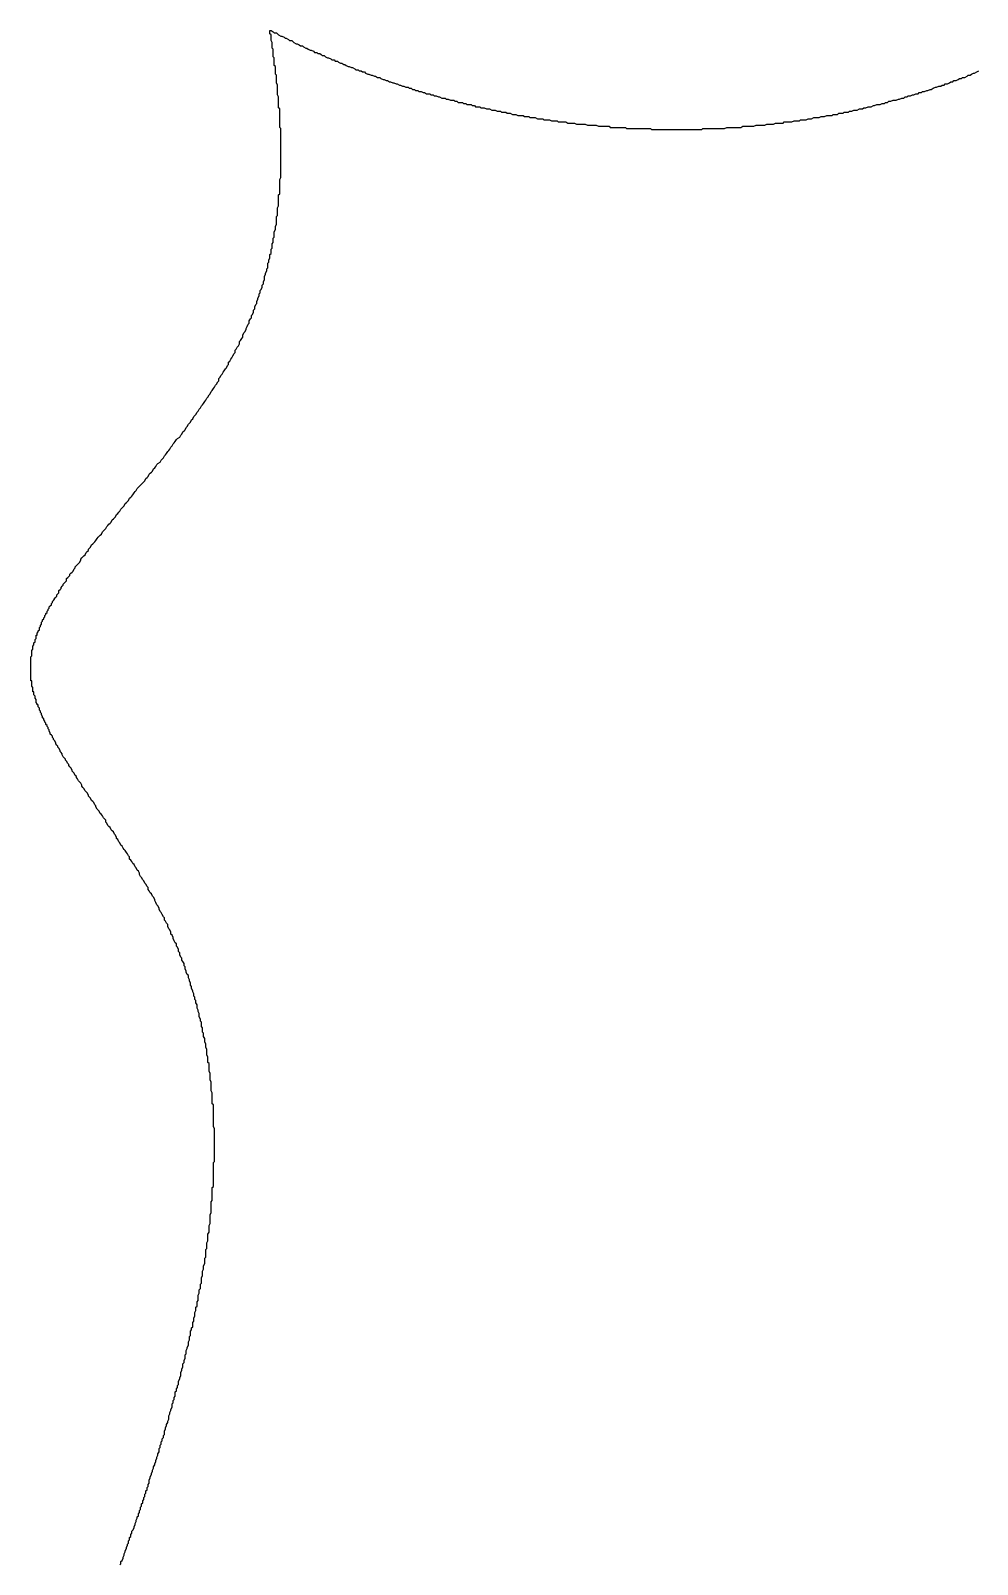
# Model space of a CAD drawing. Header units: millimetres. Extents: x 111 to 2999, y 81 to 1941.
# Drawn here: x 1022.83 to 1031.53, y 1341.13 to 1355.23 of the extents above; entities that cross this region are included whole.
import ezdxf

# ---------------------------------------------------------------- set-up
doc = ezdxf.new("R2010")
doc.units = ezdxf.units.MM

msp = doc.modelspace()

# ---------------------------------------------------------------- linework, layer by layer
msp.add_polyline3d([(1023.65, 1341.123, 0), (1023.66, 1341.133, 0), (1023.66, 1341.153, 0), (1023.67, 1341.163, 0), (1023.68, 1341.183, 0), (1023.68, 1341.193, 0), (1023.69, 1341.213, 0), (1023.69, 1341.223, 0), (1023.7, 1341.243, 0), (1023.7, 1341.253, 0), (1023.71, 1341.273, 0), (1023.71, 1341.283, 0), (1023.72, 1341.303, 0), (1023.72, 1341.313, 0), (1023.73, 1341.323, 0), (1023.73, 1341.343, 0), (1023.74, 1341.353, 0), (1023.74, 1341.373, 0), (1023.75, 1341.383, 0), (1023.75, 1341.403, 0), (1023.76, 1341.413, 0), (1023.76, 1341.433, 0), (1023.77, 1341.443, 0), (1023.78, 1341.463, 0), (1023.78, 1341.473, 0), (1023.79, 1341.493, 0), (1023.79, 1341.503, 0), (1023.8, 1341.523, 0), (1023.8, 1341.533, 0), (1023.81, 1341.553, 0), (1023.81, 1341.563, 0), (1023.82, 1341.573, 0), (1023.82, 1341.593, 0), (1023.83, 1341.603, 0), (1023.83, 1341.623, 0), (1023.84, 1341.633, 0), (1023.84, 1341.653, 0), (1023.85, 1341.663, 0), (1023.85, 1341.683, 0), (1023.86, 1341.693, 0), (1023.86, 1341.713, 0), (1023.87, 1341.723, 0), (1023.87, 1341.743, 0), (1023.88, 1341.753, 0), (1023.88, 1341.773, 0), (1023.89, 1341.783, 0), (1023.89, 1341.803, 0), (1023.9, 1341.813, 0), (1023.9, 1341.833, 0), (1023.91, 1341.843, 0), (1023.91, 1341.863, 0), (1023.92, 1341.873, 0), (1023.92, 1341.893, 0), (1023.92, 1341.903, 0), (1023.93, 1341.923, 0), (1023.93, 1341.933, 0), (1023.94, 1341.953, 0), (1023.94, 1341.963, 0), (1023.95, 1341.983, 0), (1023.95, 1341.993, 0), (1023.96, 1342.013, 0), (1023.96, 1342.023, 0), (1023.97, 1342.043, 0), (1023.97, 1342.053, 0), (1023.98, 1342.073, 0), (1023.98, 1342.083, 0), (1023.99, 1342.103, 0), (1023.99, 1342.113, 0), (1024, 1342.133, 0), (1024, 1342.143, 0), (1024.01, 1342.163, 0), (1024.01, 1342.173, 0), (1024.01, 1342.193, 0), (1024.02, 1342.203, 0), (1024.02, 1342.223, 0), (1024.03, 1342.233, 0), (1024.03, 1342.253, 0), (1024.04, 1342.263, 0), (1024.04, 1342.283, 0), (1024.05, 1342.293, 0), (1024.05, 1342.313, 0), (1024.06, 1342.323, 0), (1024.06, 1342.343, 0), (1024.06, 1342.353, 0), (1024.07, 1342.373, 0), (1024.07, 1342.383, 0), (1024.08, 1342.403, 0), (1024.08, 1342.413, 0), (1024.09, 1342.433, 0), (1024.09, 1342.443, 0), (1024.1, 1342.463, 0), (1024.1, 1342.483, 0), (1024.1, 1342.493, 0), (1024.11, 1342.513, 0), (1024.11, 1342.523, 0), (1024.12, 1342.543, 0), (1024.12, 1342.553, 0), (1024.13, 1342.573, 0), (1024.13, 1342.583, 0), (1024.13, 1342.603, 0), (1024.14, 1342.613, 0), (1024.14, 1342.633, 0), (1024.15, 1342.643, 0), (1024.15, 1342.663, 0), (1024.16, 1342.673, 0), (1024.16, 1342.693, 0), (1024.16, 1342.713, 0), (1024.17, 1342.723, 0), (1024.17, 1342.743, 0), (1024.18, 1342.753, 0), (1024.18, 1342.773, 0), (1024.19, 1342.783, 0), (1024.19, 1342.803, 0), (1024.19, 1342.813, 0), (1024.2, 1342.833, 0), (1024.2, 1342.843, 0), (1024.21, 1342.863, 0), (1024.21, 1342.883, 0), (1024.21, 1342.893, 0), (1024.22, 1342.913, 0), (1024.22, 1342.923, 0), (1024.23, 1342.943, 0), (1024.23, 1342.953, 0), (1024.23, 1342.973, 0), (1024.24, 1342.983, 0), (1024.24, 1343.003, 0), (1024.25, 1343.023, 0), (1024.25, 1343.033, 0), (1024.25, 1343.053, 0), (1024.26, 1343.063, 0), (1024.26, 1343.083, 0), (1024.26, 1343.093, 0), (1024.27, 1343.113, 0), (1024.27, 1343.123, 0), (1024.28, 1343.143, 0), (1024.28, 1343.163, 0), (1024.28, 1343.173, 0), (1024.29, 1343.193, 0), (1024.29, 1343.203, 0), (1024.29, 1343.223, 0), (1024.3, 1343.233, 0), (1024.3, 1343.253, 0), (1024.3, 1343.273, 0), (1024.31, 1343.283, 0), (1024.31, 1343.303, 0), (1024.32, 1343.313, 0), (1024.32, 1343.333, 0), (1024.32, 1343.353, 0), (1024.33, 1343.363, 0), (1024.33, 1343.383, 0), (1024.33, 1343.393, 0), (1024.34, 1343.413, 0), (1024.34, 1343.423, 0), (1024.34, 1343.443, 0), (1024.35, 1343.463, 0), (1024.35, 1343.473, 0), (1024.35, 1343.493, 0), (1024.36, 1343.503, 0), (1024.36, 1343.523, 0), (1024.36, 1343.543, 0), (1024.37, 1343.553, 0), (1024.37, 1343.573, 0), (1024.37, 1343.583, 0), (1024.37, 1343.603, 0), (1024.38, 1343.623, 0), (1024.38, 1343.633, 0), (1024.38, 1343.653, 0), (1024.39, 1343.663, 0), (1024.39, 1343.683, 0), (1024.39, 1343.703, 0), (1024.4, 1343.713, 0), (1024.4, 1343.733, 0), (1024.4, 1343.743, 0), (1024.4, 1343.763, 0), (1024.41, 1343.783, 0), (1024.41, 1343.793, 0), (1024.41, 1343.813, 0), (1024.41, 1343.823, 0), (1024.42, 1343.843, 0), (1024.42, 1343.863, 0), (1024.42, 1343.873, 0), (1024.43, 1343.893, 0), (1024.43, 1343.903, 0), (1024.43, 1343.923, 0), (1024.43, 1343.943, 0), (1024.44, 1343.953, 0), (1024.44, 1343.973, 0), (1024.44, 1343.993, 0), (1024.44, 1344.003, 0), (1024.44, 1344.023, 0), (1024.45, 1344.033, 0), (1024.45, 1344.053, 0), (1024.45, 1344.073, 0), (1024.45, 1344.083, 0), (1024.46, 1344.103, 0), (1024.46, 1344.113, 0), (1024.46, 1344.133, 0), (1024.46, 1344.153, 0), (1024.46, 1344.163, 0), (1024.47, 1344.183, 0), (1024.47, 1344.203, 0), (1024.47, 1344.213, 0), (1024.47, 1344.233, 0), (1024.47, 1344.243, 0), (1024.48, 1344.263, 0), (1024.48, 1344.283, 0), (1024.48, 1344.293, 0), (1024.48, 1344.313, 0), (1024.48, 1344.333, 0), (1024.48, 1344.343, 0), (1024.49, 1344.363, 0), (1024.49, 1344.373, 0), (1024.49, 1344.393, 0), (1024.49, 1344.413, 0), (1024.49, 1344.423, 0), (1024.49, 1344.443, 0), (1024.49, 1344.463, 0), (1024.5, 1344.473, 0), (1024.5, 1344.493, 0), (1024.5, 1344.513, 0), (1024.5, 1344.523, 0), (1024.5, 1344.543, 0), (1024.5, 1344.553, 0), (1024.5, 1344.573, 0), (1024.5, 1344.593, 0), (1024.51, 1344.603, 0), (1024.51, 1344.623, 0), (1024.51, 1344.643, 0), (1024.51, 1344.653, 0), (1024.51, 1344.673, 0), (1024.51, 1344.693, 0), (1024.51, 1344.703, 0), (1024.51, 1344.723, 0), (1024.51, 1344.743, 0), (1024.51, 1344.753, 0), (1024.51, 1344.773, 0), (1024.51, 1344.783, 0), (1024.51, 1344.803, 0), (1024.51, 1344.823, 0), (1024.52, 1344.833, 0), (1024.52, 1344.853, 0), (1024.52, 1344.873, 0), (1024.52, 1344.883, 0), (1024.52, 1344.903, 0), (1024.52, 1344.923, 0), (1024.52, 1344.933, 0), (1024.52, 1344.953, 0), (1024.52, 1344.973, 0), (1024.52, 1344.983, 0), (1024.52, 1345.003, 0), (1024.52, 1345.023, 0), (1024.52, 1345.033, 0), (1024.52, 1345.053, 0), (1024.52, 1345.063, 0), (1024.52, 1345.083, 0), (1024.52, 1345.103, 0), (1024.52, 1345.113, 0), (1024.52, 1345.133, 0), (1024.51, 1345.153, 0), (1024.51, 1345.163, 0), (1024.51, 1345.183, 0), (1024.51, 1345.203, 0), (1024.51, 1345.213, 0), (1024.51, 1345.233, 0), (1024.51, 1345.253, 0), (1024.51, 1345.263, 0), (1024.51, 1345.283, 0), (1024.51, 1345.303, 0), (1024.51, 1345.313, 0), (1024.51, 1345.333, 0), (1024.51, 1345.353, 0), (1024.5, 1345.363, 0), (1024.5, 1345.383, 0), (1024.5, 1345.403, 0), (1024.5, 1345.413, 0), (1024.5, 1345.433, 0), (1024.5, 1345.453, 0), (1024.5, 1345.463, 0), (1024.49, 1345.483, 0), (1024.49, 1345.493, 0), (1024.49, 1345.513, 0), (1024.49, 1345.533, 0), (1024.49, 1345.543, 0), (1024.49, 1345.563, 0), (1024.48, 1345.583, 0), (1024.48, 1345.593, 0), (1024.48, 1345.613, 0), (1024.48, 1345.633, 0), (1024.48, 1345.643, 0), (1024.47, 1345.663, 0), (1024.47, 1345.683, 0), (1024.47, 1345.693, 0), (1024.47, 1345.713, 0), (1024.47, 1345.733, 0), (1024.46, 1345.743, 0), (1024.46, 1345.763, 0), (1024.46, 1345.783, 0), (1024.46, 1345.793, 0), (1024.45, 1345.813, 0), (1024.45, 1345.833, 0), (1024.45, 1345.843, 0), (1024.45, 1345.863, 0), (1024.44, 1345.883, 0), (1024.44, 1345.893, 0), (1024.44, 1345.913, 0), (1024.43, 1345.933, 0), (1024.43, 1345.943, 0), (1024.43, 1345.963, 0), (1024.42, 1345.983, 0), (1024.42, 1345.993, 0), (1024.42, 1346.013, 0), (1024.41, 1346.023, 0), (1024.41, 1346.043, 0), (1024.41, 1346.063, 0), (1024.4, 1346.073, 0), (1024.4, 1346.093, 0), (1024.4, 1346.113, 0), (1024.39, 1346.123, 0), (1024.39, 1346.143, 0), (1024.38, 1346.163, 0), (1024.38, 1346.173, 0), (1024.38, 1346.193, 0), (1024.37, 1346.213, 0), (1024.37, 1346.223, 0), (1024.36, 1346.243, 0), (1024.36, 1346.263, 0), (1024.36, 1346.273, 0), (1024.35, 1346.293, 0), (1024.35, 1346.313, 0), (1024.34, 1346.323, 0), (1024.34, 1346.343, 0), (1024.33, 1346.353, 0), (1024.33, 1346.373, 0), (1024.32, 1346.393, 0), (1024.32, 1346.403, 0), (1024.31, 1346.423, 0), (1024.31, 1346.443, 0), (1024.3, 1346.453, 0), (1024.3, 1346.473, 0), (1024.29, 1346.493, 0), (1024.29, 1346.503, 0), (1024.28, 1346.523, 0), (1024.28, 1346.543, 0), (1024.27, 1346.553, 0), (1024.26, 1346.573, 0), (1024.26, 1346.583, 0), (1024.25, 1346.603, 0), (1024.25, 1346.623, 0), (1024.24, 1346.633, 0), (1024.24, 1346.653, 0), (1024.23, 1346.673, 0), (1024.22, 1346.683, 0), (1024.22, 1346.703, 0), (1024.21, 1346.713, 0), (1024.2, 1346.733, 0), (1024.2, 1346.753, 0), (1024.19, 1346.763, 0), (1024.19, 1346.783, 0), (1024.18, 1346.803, 0), (1024.17, 1346.813, 0), (1024.17, 1346.833, 0), (1024.16, 1346.843, 0), (1024.15, 1346.863, 0), (1024.14, 1346.883, 0), (1024.14, 1346.893, 0), (1024.13, 1346.913, 0), (1024.12, 1346.923, 0), (1024.12, 1346.943, 0), (1024.11, 1346.963, 0), (1024.1, 1346.973, 0), (1024.09, 1346.993, 0), (1024.09, 1347.013, 0), (1024.08, 1347.023, 0), (1024.07, 1347.043, 0), (1024.06, 1347.053, 0), (1024.06, 1347.073, 0), (1024.05, 1347.083, 0), (1024.04, 1347.103, 0), (1024.03, 1347.123, 0), (1024.02, 1347.133, 0), (1024.01, 1347.153, 0), (1024.01, 1347.163, 0), (1024, 1347.183, 0), (1023.99, 1347.193, 0), (1023.98, 1347.213, 0), (1023.97, 1347.233, 0), (1023.97, 1347.243, 0), (1023.96, 1347.263, 0), (1023.95, 1347.273, 0), (1023.94, 1347.293, 0), (1023.93, 1347.303, 0), (1023.92, 1347.323, 0), (1023.91, 1347.333, 0), (1023.91, 1347.353, 0), (1023.9, 1347.363, 0), (1023.89, 1347.383, 0), (1023.88, 1347.393, 0), (1023.87, 1347.413, 0), (1023.86, 1347.423, 0), (1023.85, 1347.443, 0), (1023.84, 1347.453, 0), (1023.83, 1347.473, 0), (1023.83, 1347.483, 0), (1023.82, 1347.503, 0), (1023.81, 1347.513, 0), (1023.8, 1347.533, 0), (1023.79, 1347.543, 0), (1023.78, 1347.563, 0), (1023.77, 1347.573, 0), (1023.76, 1347.593, 0), (1023.75, 1347.603, 0), (1023.74, 1347.613, 0), (1023.74, 1347.633, 0), (1023.73, 1347.643, 0), (1023.72, 1347.663, 0), (1023.71, 1347.673, 0), (1023.7, 1347.693, 0), (1023.69, 1347.703, 0), (1023.68, 1347.713, 0), (1023.67, 1347.733, 0), (1023.66, 1347.743, 0), (1023.65, 1347.763, 0), (1023.64, 1347.773, 0), (1023.63, 1347.793, 0), (1023.62, 1347.803, 0), (1023.62, 1347.813, 0), (1023.61, 1347.833, 0), (1023.6, 1347.843, 0), (1023.59, 1347.863, 0), (1023.58, 1347.873, 0), (1023.57, 1347.883, 0), (1023.56, 1347.903, 0), (1023.55, 1347.913, 0), (1023.54, 1347.923, 0), (1023.53, 1347.943, 0), (1023.52, 1347.953, 0), (1023.52, 1347.973, 0), (1023.51, 1347.983, 0), (1023.5, 1347.993, 0), (1023.49, 1348.013, 0), (1023.48, 1348.023, 0), (1023.47, 1348.033, 0), (1023.46, 1348.053, 0), (1023.45, 1348.063, 0), (1023.44, 1348.073, 0), (1023.43, 1348.093, 0), (1023.43, 1348.103, 0), (1023.42, 1348.113, 0), (1023.41, 1348.133, 0), (1023.4, 1348.143, 0), (1023.39, 1348.153, 0), (1023.38, 1348.173, 0), (1023.37, 1348.183, 0), (1023.36, 1348.193, 0), (1023.36, 1348.203, 0), (1023.35, 1348.223, 0), (1023.34, 1348.233, 0), (1023.33, 1348.243, 0), (1023.32, 1348.263, 0), (1023.31, 1348.273, 0), (1023.3, 1348.283, 0), (1023.3, 1348.293, 0), (1023.29, 1348.313, 0), (1023.28, 1348.323, 0), (1023.27, 1348.333, 0), (1023.26, 1348.353, 0), (1023.25, 1348.363, 0), (1023.25, 1348.373, 0), (1023.24, 1348.383, 0), (1023.23, 1348.403, 0), (1023.22, 1348.413, 0), (1023.21, 1348.423, 0), (1023.21, 1348.433, 0), (1023.2, 1348.453, 0), (1023.19, 1348.463, 0), (1023.18, 1348.473, 0), (1023.18, 1348.483, 0), (1023.17, 1348.493, 0), (1023.16, 1348.513, 0), (1023.15, 1348.523, 0), (1023.15, 1348.533, 0), (1023.14, 1348.543, 0), (1023.13, 1348.553, 0), (1023.12, 1348.573, 0), (1023.12, 1348.583, 0), (1023.11, 1348.593, 0), (1023.1, 1348.603, 0), (1023.1, 1348.613, 0), (1023.09, 1348.633, 0), (1023.08, 1348.643, 0), (1023.08, 1348.653, 0), (1023.07, 1348.663, 0), (1023.06, 1348.673, 0), (1023.06, 1348.683, 0), (1023.05, 1348.703, 0), (1023.04, 1348.713, 0), (1023.04, 1348.723, 0), (1023.03, 1348.733, 0), (1023.03, 1348.743, 0), (1023.02, 1348.753, 0), (1023.01, 1348.763, 0), (1023.01, 1348.773, 0), (1023, 1348.793, 0), (1023, 1348.803, 0), (1022.99, 1348.813, 0), (1022.99, 1348.823, 0), (1022.98, 1348.833, 0), (1022.98, 1348.843, 0), (1022.97, 1348.853, 0), (1022.97, 1348.863, 0), (1022.96, 1348.873, 0), (1022.96, 1348.883, 0), (1022.95, 1348.893, 0), (1022.95, 1348.903, 0), (1022.94, 1348.913, 0), (1022.94, 1348.923, 0), (1022.93, 1348.943, 0), (1022.93, 1348.953, 0), (1022.92, 1348.963, 0), (1022.92, 1348.973, 0), (1022.91, 1348.983, 0), (1022.91, 1348.993, 0), (1022.91, 1349.003, 0), (1022.9, 1349.013, 0), (1022.9, 1349.023, 0), (1022.9, 1349.033, 0), (1022.89, 1349.033, 0), (1022.89, 1349.043, 0), (1022.88, 1349.053, 0), (1022.88, 1349.063, 0), (1022.88, 1349.073, 0), (1022.88, 1349.083, 0), (1022.87, 1349.093, 0), (1022.87, 1349.103, 0), (1022.87, 1349.113, 0), (1022.86, 1349.123, 0), (1022.86, 1349.133, 0), (1022.86, 1349.143, 0), (1022.86, 1349.153, 0), (1022.85, 1349.153, 0), (1022.85, 1349.163, 0), (1022.85, 1349.173, 0), (1022.85, 1349.183, 0), (1022.85, 1349.193, 0), (1022.84, 1349.203, 0), (1022.84, 1349.213, 0), (1022.84, 1349.213, 0), (1022.84, 1349.223, 0), (1022.84, 1349.233, 0), (1022.84, 1349.243, 0), (1022.84, 1349.253, 0), (1022.83, 1349.253, 0), (1022.83, 1349.263, 0), (1022.83, 1349.273, 0), (1022.83, 1349.283, 0), (1022.83, 1349.293, 0), (1022.83, 1349.293, 0), (1022.83, 1349.303, 0), (1022.83, 1349.313, 0), (1022.83, 1349.323, 0), (1022.83, 1349.323, 0), (1022.83, 1349.333, 0), (1022.83, 1349.343, 0), (1022.83, 1349.343, 0), (1022.83, 1349.353, 0), (1022.83, 1349.363, 0), (1022.83, 1349.373, 0), (1022.83, 1349.373, 0), (1022.83, 1349.383, 0), (1022.83, 1349.393, 0), (1022.83, 1349.403, 0), (1022.83, 1349.403, 0), (1022.83, 1349.413, 0), (1022.83, 1349.423, 0), (1022.83, 1349.433, 0), (1022.83, 1349.433, 0), (1022.83, 1349.443, 0), (1022.83, 1349.453, 0), (1022.83, 1349.463, 0), (1022.83, 1349.463, 0), (1022.83, 1349.473, 0), (1022.84, 1349.483, 0), (1022.84, 1349.493, 0), (1022.84, 1349.503, 0), (1022.84, 1349.503, 0), (1022.84, 1349.513, 0), (1022.84, 1349.523, 0), (1022.84, 1349.533, 0), (1022.85, 1349.543, 0), (1022.85, 1349.553, 0), (1022.85, 1349.553, 0), (1022.85, 1349.563, 0), (1022.85, 1349.573, 0), (1022.86, 1349.583, 0), (1022.86, 1349.593, 0), (1022.86, 1349.603, 0), (1022.86, 1349.603, 0), (1022.87, 1349.613, 0), (1022.87, 1349.623, 0), (1022.87, 1349.633, 0), (1022.88, 1349.643, 0), (1022.88, 1349.653, 0), (1022.88, 1349.663, 0), (1022.88, 1349.673, 0), (1022.89, 1349.673, 0), (1022.89, 1349.683, 0), (1022.89, 1349.693, 0), (1022.9, 1349.703, 0), (1022.9, 1349.713, 0), (1022.91, 1349.723, 0), (1022.91, 1349.733, 0), (1022.91, 1349.743, 0), (1022.92, 1349.753, 0), (1022.92, 1349.763, 0), (1022.93, 1349.773, 0), (1022.93, 1349.783, 0), (1022.93, 1349.793, 0), (1022.94, 1349.803, 0), (1022.94, 1349.813, 0), (1022.95, 1349.823, 0), (1022.95, 1349.833, 0), (1022.96, 1349.843, 0), (1022.96, 1349.853, 0), (1022.97, 1349.863, 0), (1022.97, 1349.873, 0), (1022.98, 1349.883, 0), (1022.98, 1349.893, 0), (1022.99, 1349.903, 0), (1022.99, 1349.913, 0), (1023, 1349.923, 0), (1023, 1349.933, 0), (1023.01, 1349.943, 0), (1023.02, 1349.953, 0), (1023.02, 1349.963, 0), (1023.03, 1349.973, 0), (1023.03, 1349.983, 0), (1023.04, 1349.993, 0), (1023.05, 1350.003, 0), (1023.05, 1350.013, 0), (1023.06, 1350.023, 0), (1023.07, 1350.033, 0), (1023.07, 1350.043, 0), (1023.08, 1350.053, 0), (1023.09, 1350.063, 0), (1023.09, 1350.083, 0), (1023.1, 1350.093, 0), (1023.11, 1350.103, 0), (1023.11, 1350.113, 0), (1023.12, 1350.123, 0), (1023.13, 1350.133, 0), (1023.13, 1350.143, 0), (1023.14, 1350.153, 0), (1023.15, 1350.163, 0), (1023.16, 1350.173, 0), (1023.16, 1350.193, 0), (1023.17, 1350.203, 0), (1023.18, 1350.213, 0), (1023.19, 1350.223, 0), (1023.19, 1350.233, 0), (1023.2, 1350.243, 0), (1023.21, 1350.253, 0), (1023.22, 1350.263, 0), (1023.23, 1350.283, 0), (1023.24, 1350.293, 0), (1023.24, 1350.303, 0), (1023.25, 1350.313, 0), (1023.26, 1350.323, 0), (1023.27, 1350.333, 0), (1023.28, 1350.343, 0), (1023.29, 1350.363, 0), (1023.29, 1350.373, 0), (1023.3, 1350.383, 0), (1023.31, 1350.393, 0), (1023.32, 1350.403, 0), (1023.33, 1350.413, 0), (1023.34, 1350.433, 0), (1023.35, 1350.443, 0), (1023.36, 1350.453, 0), (1023.36, 1350.463, 0), (1023.37, 1350.473, 0), (1023.38, 1350.483, 0), (1023.39, 1350.503, 0), (1023.4, 1350.513, 0), (1023.41, 1350.523, 0), (1023.42, 1350.533, 0), (1023.43, 1350.543, 0), (1023.44, 1350.563, 0), (1023.45, 1350.573, 0), (1023.46, 1350.583, 0), (1023.47, 1350.593, 0), (1023.48, 1350.603, 0), (1023.49, 1350.623, 0), (1023.5, 1350.633, 0), (1023.51, 1350.643, 0), (1023.52, 1350.653, 0), (1023.53, 1350.673, 0), (1023.54, 1350.683, 0), (1023.55, 1350.693, 0), (1023.56, 1350.703, 0), (1023.57, 1350.713, 0), (1023.58, 1350.733, 0), (1023.59, 1350.743, 0), (1023.6, 1350.753, 0), (1023.61, 1350.763, 0), (1023.62, 1350.783, 0), (1023.63, 1350.793, 0), (1023.64, 1350.803, 0), (1023.65, 1350.813, 0), (1023.66, 1350.833, 0), (1023.67, 1350.843, 0), (1023.68, 1350.853, 0), (1023.69, 1350.863, 0), (1023.7, 1350.883, 0), (1023.71, 1350.893, 0), (1023.72, 1350.903, 0), (1023.73, 1350.913, 0), (1023.74, 1350.933, 0), (1023.75, 1350.943, 0), (1023.76, 1350.953, 0), (1023.77, 1350.963, 0), (1023.78, 1350.983, 0), (1023.79, 1350.993, 0), (1023.8, 1351.003, 0), (1023.81, 1351.023, 0), (1023.82, 1351.033, 0), (1023.83, 1351.043, 0), (1023.84, 1351.053, 0), (1023.86, 1351.073, 0), (1023.87, 1351.083, 0), (1023.88, 1351.093, 0), (1023.89, 1351.113, 0), (1023.9, 1351.123, 0), (1023.91, 1351.133, 0), (1023.92, 1351.153, 0), (1023.93, 1351.163, 0), (1023.94, 1351.173, 0), (1023.95, 1351.183, 0), (1023.96, 1351.203, 0), (1023.97, 1351.213, 0), (1023.98, 1351.223, 0), (1023.99, 1351.243, 0), (1024, 1351.253, 0), (1024.02, 1351.263, 0), (1024.03, 1351.283, 0), (1024.04, 1351.293, 0), (1024.05, 1351.303, 0), (1024.06, 1351.323, 0), (1024.07, 1351.333, 0), (1024.08, 1351.343, 0), (1024.09, 1351.363, 0), (1024.1, 1351.373, 0), (1024.11, 1351.383, 0), (1024.12, 1351.403, 0), (1024.13, 1351.413, 0), (1024.14, 1351.433, 0), (1024.15, 1351.443, 0), (1024.16, 1351.453, 0), (1024.17, 1351.473, 0), (1024.18, 1351.483, 0), (1024.2, 1351.493, 0), (1024.21, 1351.513, 0), (1024.22, 1351.523, 0), (1024.23, 1351.543, 0), (1024.24, 1351.553, 0), (1024.25, 1351.563, 0), (1024.26, 1351.583, 0), (1024.27, 1351.593, 0), (1024.28, 1351.613, 0), (1024.29, 1351.623, 0), (1024.3, 1351.633, 0), (1024.31, 1351.653, 0), (1024.32, 1351.663, 0), (1024.33, 1351.683, 0), (1024.34, 1351.693, 0), (1024.35, 1351.703, 0), (1024.36, 1351.723, 0), (1024.37, 1351.733, 0), (1024.38, 1351.753, 0), (1024.39, 1351.763, 0), (1024.4, 1351.783, 0), (1024.41, 1351.793, 0), (1024.42, 1351.803, 0), (1024.43, 1351.823, 0), (1024.44, 1351.833, 0), (1024.45, 1351.853, 0), (1024.46, 1351.863, 0), (1024.47, 1351.883, 0), (1024.48, 1351.893, 0), (1024.49, 1351.913, 0), (1024.5, 1351.923, 0), (1024.51, 1351.943, 0), (1024.52, 1351.953, 0), (1024.53, 1351.973, 0), (1024.54, 1351.983, 0), (1024.55, 1352.003, 0), (1024.56, 1352.013, 0), (1024.56, 1352.033, 0), (1024.57, 1352.043, 0), (1024.58, 1352.063, 0), (1024.59, 1352.073, 0), (1024.6, 1352.093, 0), (1024.61, 1352.103, 0), (1024.62, 1352.123, 0), (1024.63, 1352.133, 0), (1024.64, 1352.153, 0), (1024.65, 1352.163, 0), (1024.65, 1352.183, 0), (1024.66, 1352.193, 0), (1024.67, 1352.213, 0), (1024.68, 1352.223, 0), (1024.69, 1352.243, 0), (1024.7, 1352.263, 0), (1024.71, 1352.273, 0), (1024.71, 1352.293, 0), (1024.72, 1352.303, 0), (1024.73, 1352.323, 0), (1024.74, 1352.333, 0), (1024.75, 1352.353, 0), (1024.75, 1352.373, 0), (1024.76, 1352.383, 0), (1024.77, 1352.403, 0), (1024.78, 1352.413, 0), (1024.78, 1352.433, 0), (1024.79, 1352.453, 0), (1024.8, 1352.463, 0), (1024.81, 1352.483, 0), (1024.81, 1352.493, 0), (1024.82, 1352.513, 0), (1024.83, 1352.533, 0), (1024.84, 1352.543, 0), (1024.84, 1352.563, 0), (1024.85, 1352.583, 0), (1024.86, 1352.593, 0), (1024.86, 1352.613, 0), (1024.87, 1352.623, 0), (1024.88, 1352.643, 0), (1024.88, 1352.663, 0), (1024.89, 1352.673, 0), (1024.89, 1352.693, 0), (1024.9, 1352.713, 0), (1024.91, 1352.723, 0), (1024.91, 1352.743, 0), (1024.92, 1352.763, 0), (1024.92, 1352.773, 0), (1024.93, 1352.793, 0), (1024.93, 1352.813, 0), (1024.94, 1352.823, 0), (1024.94, 1352.843, 0), (1024.95, 1352.853, 0), (1024.96, 1352.873, 0), (1024.96, 1352.893, 0), (1024.97, 1352.903, 0), (1024.97, 1352.923, 0), (1024.98, 1352.943, 0), (1024.98, 1352.953, 0), (1024.98, 1352.973, 0), (1024.99, 1352.993, 0), (1024.99, 1353.003, 0), (1025, 1353.023, 0), (1025, 1353.043, 0), (1025.01, 1353.053, 0), (1025.01, 1353.073, 0), (1025.01, 1353.093, 0), (1025.02, 1353.103, 0), (1025.02, 1353.123, 0), (1025.03, 1353.143, 0), (1025.03, 1353.153, 0), (1025.03, 1353.173, 0), (1025.04, 1353.183, 0), (1025.04, 1353.203, 0), (1025.04, 1353.223, 0), (1025.05, 1353.233, 0), (1025.05, 1353.253, 0), (1025.05, 1353.273, 0), (1025.06, 1353.283, 0), (1025.06, 1353.303, 0), (1025.06, 1353.323, 0), (1025.07, 1353.333, 0), (1025.07, 1353.353, 0), (1025.07, 1353.373, 0), (1025.07, 1353.383, 0), (1025.08, 1353.403, 0), (1025.08, 1353.423, 0), (1025.08, 1353.433, 0), (1025.09, 1353.453, 0), (1025.09, 1353.473, 0), (1025.09, 1353.483, 0), (1025.09, 1353.503, 0), (1025.09, 1353.523, 0), (1025.1, 1353.533, 0), (1025.1, 1353.553, 0), (1025.1, 1353.573, 0), (1025.1, 1353.583, 0), (1025.1, 1353.603, 0), (1025.11, 1353.623, 0), (1025.11, 1353.633, 0), (1025.11, 1353.653, 0), (1025.11, 1353.673, 0), (1025.11, 1353.683, 0), (1025.11, 1353.703, 0), (1025.11, 1353.723, 0), (1025.12, 1353.733, 0), (1025.12, 1353.753, 0), (1025.12, 1353.763, 0), (1025.12, 1353.783, 0), (1025.12, 1353.803, 0), (1025.12, 1353.813, 0), (1025.12, 1353.833, 0), (1025.12, 1353.853, 0), (1025.12, 1353.863, 0), (1025.13, 1353.883, 0), (1025.13, 1353.903, 0), (1025.13, 1353.913, 0), (1025.13, 1353.933, 0), (1025.13, 1353.953, 0), (1025.13, 1353.963, 0), (1025.13, 1353.983, 0), (1025.13, 1354.003, 0), (1025.13, 1354.013, 0), (1025.13, 1354.033, 0), (1025.13, 1354.053, 0), (1025.13, 1354.063, 0), (1025.13, 1354.083, 0), (1025.13, 1354.093, 0), (1025.13, 1354.113, 0), (1025.13, 1354.133, 0), (1025.13, 1354.143, 0), (1025.13, 1354.163, 0), (1025.13, 1354.183, 0), (1025.13, 1354.193, 0), (1025.13, 1354.213, 0), (1025.13, 1354.233, 0), (1025.13, 1354.243, 0), (1025.13, 1354.263, 0), (1025.13, 1354.283, 0), (1025.13, 1354.293, 0), (1025.13, 1354.313, 0), (1025.13, 1354.333, 0), (1025.12, 1354.343, 0), (1025.12, 1354.363, 0), (1025.12, 1354.373, 0), (1025.12, 1354.393, 0), (1025.12, 1354.413, 0), (1025.12, 1354.423, 0), (1025.12, 1354.443, 0), (1025.12, 1354.463, 0), (1025.12, 1354.473, 0), (1025.12, 1354.493, 0), (1025.12, 1354.513, 0), (1025.11, 1354.523, 0), (1025.11, 1354.543, 0), (1025.11, 1354.553, 0), (1025.11, 1354.573, 0), (1025.11, 1354.593, 0), (1025.11, 1354.603, 0), (1025.11, 1354.623, 0), (1025.1, 1354.643, 0), (1025.1, 1354.653, 0), (1025.1, 1354.673, 0), (1025.1, 1354.693, 0), (1025.1, 1354.703, 0), (1025.1, 1354.723, 0), (1025.1, 1354.733, 0), (1025.09, 1354.753, 0), (1025.09, 1354.773, 0), (1025.09, 1354.783, 0), (1025.09, 1354.803, 0), (1025.09, 1354.823, 0), (1025.08, 1354.833, 0), (1025.08, 1354.853, 0), (1025.08, 1354.863, 0), (1025.08, 1354.883, 0), (1025.08, 1354.903, 0), (1025.07, 1354.913, 0), (1025.07, 1354.933, 0), (1025.07, 1354.953, 0), (1025.07, 1354.963, 0), (1025.07, 1354.983, 0), (1025.06, 1354.993, 0), (1025.06, 1355.013, 0), (1025.06, 1355.033, 0), (1025.06, 1355.043, 0), (1025.06, 1355.063, 0), (1025.05, 1355.073, 0), (1025.05, 1355.093, 0), (1025.05, 1355.113, 0), (1025.05, 1355.123, 0), (1025.04, 1355.143, 0), (1025.04, 1355.153, 0), (1025.04, 1355.173, 0), (1025.04, 1355.193, 0), (1025.03, 1355.203, 0), (1025.03, 1355.223, 0), (1025.03, 1355.233, 0), (1025.04, 1355.233, 0), (1025.06, 1355.223, 0), (1025.07, 1355.213, 0), (1025.09, 1355.213, 0), (1025.1, 1355.203, 0), (1025.11, 1355.193, 0), (1025.13, 1355.183, 0), (1025.14, 1355.183, 0), (1025.16, 1355.173, 0), (1025.17, 1355.163, 0), (1025.18, 1355.163, 0), (1025.2, 1355.153, 0), (1025.21, 1355.143, 0), (1025.23, 1355.143, 0), (1025.24, 1355.133, 0), (1025.25, 1355.123, 0), (1025.27, 1355.113, 0), (1025.28, 1355.113, 0), (1025.3, 1355.103, 0), (1025.31, 1355.093, 0), (1025.33, 1355.093, 0), (1025.34, 1355.083, 0), (1025.36, 1355.073, 0), (1025.37, 1355.073, 0), (1025.38, 1355.063, 0), (1025.4, 1355.053, 0), (1025.41, 1355.053, 0), (1025.43, 1355.043, 0), (1025.44, 1355.033, 0), (1025.46, 1355.033, 0), (1025.47, 1355.023, 0), (1025.49, 1355.023, 0), (1025.5, 1355.013, 0), (1025.51, 1355.003, 0), (1025.53, 1355.003, 0), (1025.54, 1354.993, 0), (1025.56, 1354.983, 0), (1025.57, 1354.983, 0), (1025.59, 1354.973, 0), (1025.6, 1354.963, 0), (1025.62, 1354.963, 0), (1025.63, 1354.953, 0), (1025.65, 1354.953, 0), (1025.66, 1354.943, 0), (1025.68, 1354.933, 0), (1025.69, 1354.933, 0), (1025.71, 1354.923, 0), (1025.72, 1354.923, 0), (1025.73, 1354.913, 0), (1025.75, 1354.903, 0), (1025.76, 1354.903, 0), (1025.78, 1354.893, 0), (1025.79, 1354.893, 0), (1025.81, 1354.883, 0), (1025.82, 1354.873, 0), (1025.84, 1354.873, 0), (1025.85, 1354.863, 0), (1025.87, 1354.863, 0), (1025.88, 1354.853, 0), (1025.9, 1354.853, 0), (1025.91, 1354.843, 0), (1025.93, 1354.833, 0), (1025.94, 1354.833, 0), (1025.96, 1354.823, 0), (1025.97, 1354.823, 0), (1025.99, 1354.813, 0), (1026, 1354.813, 0), (1026.02, 1354.803, 0), (1026.04, 1354.803, 0), (1026.05, 1354.793, 0), (1026.07, 1354.783, 0), (1026.08, 1354.783, 0), (1026.1, 1354.773, 0), (1026.11, 1354.773, 0), (1026.13, 1354.763, 0), (1026.14, 1354.763, 0), (1026.16, 1354.753, 0), (1026.17, 1354.753, 0), (1026.19, 1354.743, 0), (1026.2, 1354.743, 0), (1026.22, 1354.733, 0), (1026.23, 1354.733, 0), (1026.25, 1354.723, 0), (1026.26, 1354.723, 0), (1026.28, 1354.713, 0), (1026.3, 1354.713, 0), (1026.31, 1354.703, 0), (1026.33, 1354.703, 0), (1026.34, 1354.693, 0), (1026.36, 1354.693, 0), (1026.37, 1354.683, 0), (1026.39, 1354.683, 0), (1026.4, 1354.673, 0), (1026.42, 1354.673, 0), (1026.44, 1354.663, 0), (1026.45, 1354.663, 0), (1026.47, 1354.653, 0), (1026.48, 1354.653, 0), (1026.5, 1354.653, 0), (1026.51, 1354.643, 0), (1026.53, 1354.643, 0), (1026.54, 1354.633, 0), (1026.56, 1354.633, 0), (1026.58, 1354.623, 0), (1026.59, 1354.623, 0), (1026.61, 1354.613, 0), (1026.62, 1354.613, 0), (1026.64, 1354.613, 0), (1026.65, 1354.603, 0), (1026.67, 1354.603, 0), (1026.69, 1354.593, 0), (1026.7, 1354.593, 0), (1026.72, 1354.593, 0), (1026.73, 1354.583, 0), (1026.75, 1354.583, 0), (1026.76, 1354.573, 0), (1026.78, 1354.573, 0), (1026.8, 1354.573, 0), (1026.81, 1354.563, 0), (1026.83, 1354.563, 0), (1026.84, 1354.553, 0), (1026.86, 1354.553, 0), (1026.88, 1354.553, 0), (1026.89, 1354.543, 0), (1026.91, 1354.543, 0), (1026.92, 1354.533, 0), (1026.94, 1354.533, 0), (1026.96, 1354.533, 0), (1026.97, 1354.523, 0), (1026.99, 1354.523, 0), (1027, 1354.523, 0), (1027.02, 1354.513, 0), (1027.04, 1354.513, 0), (1027.05, 1354.513, 0), (1027.07, 1354.503, 0), (1027.08, 1354.503, 0), (1027.1, 1354.503, 0), (1027.12, 1354.493, 0), (1027.13, 1354.493, 0), (1027.15, 1354.493, 0), (1027.16, 1354.483, 0), (1027.18, 1354.483, 0), (1027.2, 1354.483, 0), (1027.21, 1354.473, 0), (1027.23, 1354.473, 0), (1027.24, 1354.473, 0), (1027.26, 1354.463, 0), (1027.28, 1354.463, 0), (1027.29, 1354.463, 0), (1027.31, 1354.453, 0), (1027.33, 1354.453, 0), (1027.34, 1354.453, 0), (1027.36, 1354.453, 0), (1027.37, 1354.443, 0), (1027.39, 1354.443, 0), (1027.41, 1354.443, 0), (1027.42, 1354.433, 0), (1027.44, 1354.433, 0), (1027.46, 1354.433, 0), (1027.47, 1354.433, 0), (1027.49, 1354.423, 0), (1027.5, 1354.423, 0), (1027.52, 1354.423, 0), (1027.54, 1354.423, 0), (1027.55, 1354.413, 0), (1027.57, 1354.413, 0), (1027.59, 1354.413, 0), (1027.6, 1354.413, 0), (1027.62, 1354.403, 0), (1027.64, 1354.403, 0), (1027.65, 1354.403, 0), (1027.67, 1354.403, 0), (1027.68, 1354.393, 0), (1027.7, 1354.393, 0), (1027.72, 1354.393, 0), (1027.73, 1354.393, 0), (1027.75, 1354.393, 0), (1027.77, 1354.383, 0), (1027.78, 1354.383, 0), (1027.8, 1354.383, 0), (1027.82, 1354.383, 0), (1027.83, 1354.383, 0), (1027.85, 1354.373, 0), (1027.87, 1354.373, 0), (1027.88, 1354.373, 0), (1027.9, 1354.373, 0), (1027.91, 1354.373, 0), (1027.93, 1354.373, 0), (1027.95, 1354.363, 0), (1027.96, 1354.363, 0), (1027.98, 1354.363, 0), (1028, 1354.363, 0), (1028.01, 1354.363, 0), (1028.03, 1354.363, 0), (1028.05, 1354.353, 0), (1028.06, 1354.353, 0), (1028.08, 1354.353, 0), (1028.1, 1354.353, 0), (1028.11, 1354.353, 0), (1028.13, 1354.353, 0), (1028.15, 1354.353, 0), (1028.16, 1354.343, 0), (1028.18, 1354.343, 0), (1028.2, 1354.343, 0), (1028.21, 1354.343, 0), (1028.23, 1354.343, 0), (1028.25, 1354.343, 0), (1028.26, 1354.343, 0), (1028.28, 1354.343, 0), (1028.3, 1354.343, 0), (1028.31, 1354.333, 0), (1028.33, 1354.333, 0), (1028.34, 1354.333, 0), (1028.36, 1354.333, 0), (1028.38, 1354.333, 0), (1028.39, 1354.333, 0), (1028.41, 1354.333, 0), (1028.43, 1354.333, 0), (1028.44, 1354.333, 0), (1028.46, 1354.333, 0), (1028.48, 1354.333, 0), (1028.49, 1354.333, 0), (1028.51, 1354.333, 0), (1028.53, 1354.333, 0), (1028.54, 1354.323, 0), (1028.56, 1354.323, 0), (1028.58, 1354.323, 0), (1028.59, 1354.323, 0), (1028.61, 1354.323, 0), (1028.63, 1354.323, 0), (1028.64, 1354.323, 0), (1028.66, 1354.323, 0), (1028.68, 1354.323, 0), (1028.69, 1354.323, 0), (1028.71, 1354.323, 0), (1028.73, 1354.323, 0), (1028.74, 1354.323, 0), (1028.76, 1354.323, 0), (1028.78, 1354.323, 0), (1028.8, 1354.323, 0), (1028.81, 1354.323, 0), (1028.83, 1354.323, 0), (1028.85, 1354.323, 0), (1028.86, 1354.323, 0), (1028.88, 1354.323, 0), (1028.9, 1354.323, 0), (1028.91, 1354.323, 0), (1028.93, 1354.323, 0), (1028.95, 1354.323, 0), (1028.96, 1354.323, 0), (1028.98, 1354.323, 0), (1029, 1354.323, 0), (1029.01, 1354.333, 0), (1029.03, 1354.333, 0), (1029.05, 1354.333, 0), (1029.06, 1354.333, 0), (1029.08, 1354.333, 0), (1029.1, 1354.333, 0), (1029.11, 1354.333, 0), (1029.13, 1354.333, 0), (1029.15, 1354.333, 0), (1029.16, 1354.333, 0), (1029.18, 1354.333, 0), (1029.2, 1354.333, 0), (1029.21, 1354.333, 0), (1029.23, 1354.343, 0), (1029.25, 1354.343, 0), (1029.26, 1354.343, 0), (1029.28, 1354.343, 0), (1029.3, 1354.343, 0), (1029.31, 1354.343, 0), (1029.33, 1354.343, 0), (1029.35, 1354.343, 0), (1029.36, 1354.343, 0), (1029.38, 1354.353, 0), (1029.4, 1354.353, 0), (1029.41, 1354.353, 0), (1029.43, 1354.353, 0), (1029.45, 1354.353, 0), (1029.46, 1354.353, 0), (1029.48, 1354.353, 0), (1029.5, 1354.363, 0), (1029.51, 1354.363, 0), (1029.53, 1354.363, 0), (1029.55, 1354.363, 0), (1029.56, 1354.363, 0), (1029.58, 1354.363, 0), (1029.6, 1354.373, 0), (1029.61, 1354.373, 0), (1029.63, 1354.373, 0), (1029.65, 1354.373, 0), (1029.66, 1354.373, 0), (1029.68, 1354.383, 0), (1029.7, 1354.383, 0), (1029.71, 1354.383, 0), (1029.73, 1354.383, 0), (1029.75, 1354.383, 0), (1029.76, 1354.393, 0), (1029.78, 1354.393, 0), (1029.8, 1354.393, 0), (1029.81, 1354.393, 0), (1029.83, 1354.393, 0), (1029.85, 1354.403, 0), (1029.86, 1354.403, 0), (1029.88, 1354.403, 0), (1029.9, 1354.403, 0), (1029.91, 1354.413, 0), (1029.93, 1354.413, 0), (1029.95, 1354.413, 0), (1029.96, 1354.413, 0), (1029.98, 1354.423, 0), (1030, 1354.423, 0), (1030.01, 1354.423, 0), (1030.03, 1354.433, 0), (1030.05, 1354.433, 0), (1030.06, 1354.433, 0), (1030.08, 1354.433, 0), (1030.1, 1354.443, 0), (1030.11, 1354.443, 0), (1030.13, 1354.443, 0), (1030.15, 1354.453, 0), (1030.16, 1354.453, 0), (1030.18, 1354.453, 0), (1030.2, 1354.453, 0), (1030.21, 1354.463, 0), (1030.23, 1354.463, 0), (1030.25, 1354.463, 0), (1030.26, 1354.473, 0), (1030.28, 1354.473, 0), (1030.3, 1354.473, 0), (1030.31, 1354.483, 0), (1030.33, 1354.483, 0), (1030.35, 1354.483, 0), (1030.36, 1354.493, 0), (1030.38, 1354.493, 0), (1030.4, 1354.503, 0), (1030.41, 1354.503, 0), (1030.43, 1354.503, 0), (1030.45, 1354.513, 0), (1030.46, 1354.513, 0), (1030.48, 1354.513, 0), (1030.49, 1354.523, 0), (1030.51, 1354.523, 0), (1030.53, 1354.533, 0), (1030.54, 1354.533, 0), (1030.56, 1354.533, 0), (1030.58, 1354.543, 0), (1030.59, 1354.543, 0), (1030.61, 1354.553, 0), (1030.63, 1354.553, 0), (1030.64, 1354.553, 0), (1030.66, 1354.563, 0), (1030.68, 1354.563, 0), (1030.69, 1354.573, 0), (1030.71, 1354.573, 0), (1030.72, 1354.583, 0), (1030.74, 1354.583, 0), (1030.76, 1354.593, 0), (1030.77, 1354.593, 0), (1030.79, 1354.593, 0), (1030.81, 1354.603, 0), (1030.82, 1354.603, 0), (1030.84, 1354.613, 0), (1030.86, 1354.613, 0), (1030.87, 1354.623, 0), (1030.89, 1354.623, 0), (1030.9, 1354.633, 0), (1030.92, 1354.633, 0), (1030.94, 1354.643, 0), (1030.95, 1354.643, 0), (1030.97, 1354.653, 0), (1030.99, 1354.653, 0), (1031, 1354.663, 0), (1031.02, 1354.663, 0), (1031.03, 1354.673, 0), (1031.05, 1354.673, 0), (1031.07, 1354.683, 0), (1031.08, 1354.683, 0), (1031.1, 1354.693, 0), (1031.11, 1354.693, 0), (1031.13, 1354.703, 0), (1031.15, 1354.713, 0), (1031.16, 1354.713, 0), (1031.18, 1354.723, 0), (1031.2, 1354.723, 0), (1031.21, 1354.733, 0), (1031.23, 1354.733, 0), (1031.24, 1354.743, 0), (1031.26, 1354.743, 0), (1031.28, 1354.753, 0), (1031.29, 1354.763, 0), (1031.31, 1354.763, 0), (1031.32, 1354.773, 0), (1031.34, 1354.773, 0), (1031.36, 1354.783, 0), (1031.37, 1354.793, 0), (1031.39, 1354.793, 0), (1031.4, 1354.803, 0), (1031.42, 1354.803, 0), (1031.44, 1354.813, 0), (1031.45, 1354.823, 0), (1031.47, 1354.823, 0), (1031.48, 1354.833, 0), (1031.5, 1354.843, 0), (1031.51, 1354.843, 0), (1031.53, 1354.853, 0), (1031.55, 1354.863, 0)])

doc.saveas('drawing.dxf')
